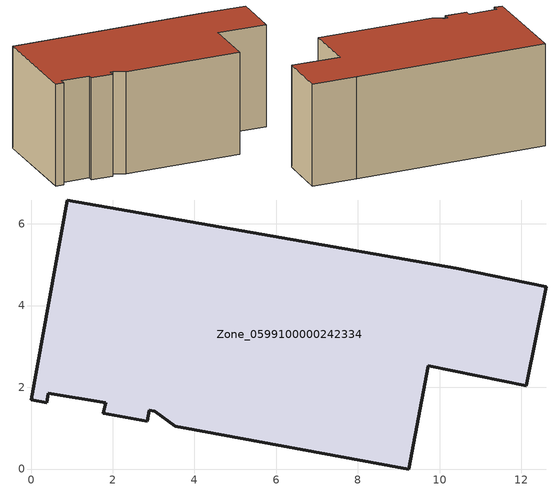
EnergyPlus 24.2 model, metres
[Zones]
Zone_0599100000242334
 floor ground (C_G): 1.83,1.62 0.42,1.86 0.38,1.62 0,1.69 0.89,6.58 10.41,4.91 12.62,4.46 12.12,2.04 9.72,2.53 9.25,0 3.52,1.05 3.02,1.41 2.9,1.43 2.85,1.17 1.77,1.37 z0
 wall outside (C_F): 0.89,6.58 0,1.69 0.38,1.62 0.42,1.86 1.83,1.62 1.77,1.37 2.85,1.17 2.9,1.43 3.02,1.41 3.52,1.05 9.25,0 9.72,2.53 12.12,2.04 12.62,4.46 10.41,4.91 0.89,6.58 z0:5.17
 roof outside (C_R): 0.42,1.86 1.83,1.62 1.77,1.37 2.85,1.17 2.9,1.43 3.02,1.41 3.52,1.05 9.25,0 9.72,2.53 12.12,2.04 12.62,4.46 10.41,4.91 0.89,6.58 0,1.69 0.38,1.62 z5.17
[BUILDING]
Pand.0599100000242334: North Axis=0; Terrain=City; Loads Convergence Tolerance Value=0.04; Temperature Convergence Tolerance Value=0.4; Solar Distribution=FullExterior; Maximum Number of Warmup Days=25; Minimum Number of Warmup Days=1
[Site:Location]
Rotterdam.The.Hague.AP_ZH_NLD Design_Conditions: Latitude=51.96; Longitude=4.45; Time Zone=1; Elevation=-4.5
[SITE:GROUNDTEMPERATURE:BUILDINGSURFACE]
18, 18, 18, 18, 18, 18, 18, 18, 18, 18, 18, 18
[MATERIAL] Thermal Absorptance=0.9; Solar Absorptance=0.7; Visible Absorptance=0.7
Name | Roughness | Thickness | Conductivity | Density | Specific Heat
G.TC.1946 | MediumSmooth | 0.15 | 1 | 540 | 1210
F.TC.1946 | Rough | 0.3 | 0.857143 | 1920 | 840
R.TC.1946 | MediumRough | 0.2 | 0.909091 | 1500 | 1000
[CONSTRUCTION]
C_G: G.TC.1946
C_F: F.TC.1946
C_R: R.TC.1946
[ZONE]
Zone_0599100000242334: Type=1; Multiplier=1; Ceiling Height=Autocalculate; Volume=Autocalculate; Floor Area=autocalculate; Part of Total Floor Area=Yes
[ZONEINFILTRATION:DESIGNFLOWRATE]
Infil_Zone_0599100000242334: Zone or ZoneList or Space or SpaceList=Zone_0599100000242334; Schedule=AlwaysOn; Design Flow Rate Calculation Method=Flow/Area; Flow Rate per Floor Area=0.003; Constant Term Coefficient=1; Temperature Term Coefficient=0; Velocity Term Coefficient=0; Velocity Squared Term Coefficient=0
[HVACTEMPLATE:ZONE:IDEALLOADSAIRSYSTEM]
Zone_0599100000242334: Maximum Heating Supply Air Temperature=50; Minimum Cooling Supply Air Temperature=13; Maximum Heating Supply Air Humidity Ratio=0.0156; Minimum Cooling Supply Air Humidity Ratio=0.0077; Heating Limit=NoLimit; Cooling Limit=NoLimit; Dehumidification Control Type=ConstantSensibleHeatRatio; Cooling Sensible Heat Ratio=0.7; Dehumidification Setpoint=60; Humidification Control Type=None; Humidification Setpoint=30; Outdoor Air Method=None; Outdoor Air Flow Rate per Person=0.00944; Outdoor Air Flow Rate per Zone Floor Area=0; Outdoor Air Flow Rate per Zone=0; Demand Controlled Ventilation Type=None; Outdoor Air Economizer Type=NoEconomizer; Heat Recovery Type=None; Sensible Heat Recovery Effectiveness=0.7; Latent Heat Recovery Effectiveness=0.65
[ZONECONTROL:THERMOSTAT]
ThermostatControl_Zone_0599100000242334: Zone or ZoneList=Zone_0599100000242334; Control Type Schedule=DualSetpointControlType; Control 1=Thermostat_Zone_0599100000242334; Temperature Difference Between Cutout And Setpoint=0
[THERMOSTATSETPOINT:DUALSETPOINT]
Thermostat_Zone_0599100000242334: Heating Setpoint Temperature Schedule=HeatingSetpoint_Zone_0599100000242334; Cooling Setpoint Temperature Schedule=CoolingSetpoint_Zone_0599100000242334
[SCHEDULE:COMPACT]
HeatingSetpoint_Zone_0599100000242334: Through: 12/31, For: AllDays, Until: 24:00, 21
CoolingSetpoint_Zone_0599100000242334: Through: 12/31, For: AllDays, Until: 24:00, 24
DualSetpointControlType: Through: 12/31, For: AllDays, Until: 24:00, 4
AlwaysOn: Through: 12/31, For: AllDays, Until: 24:00, 1
